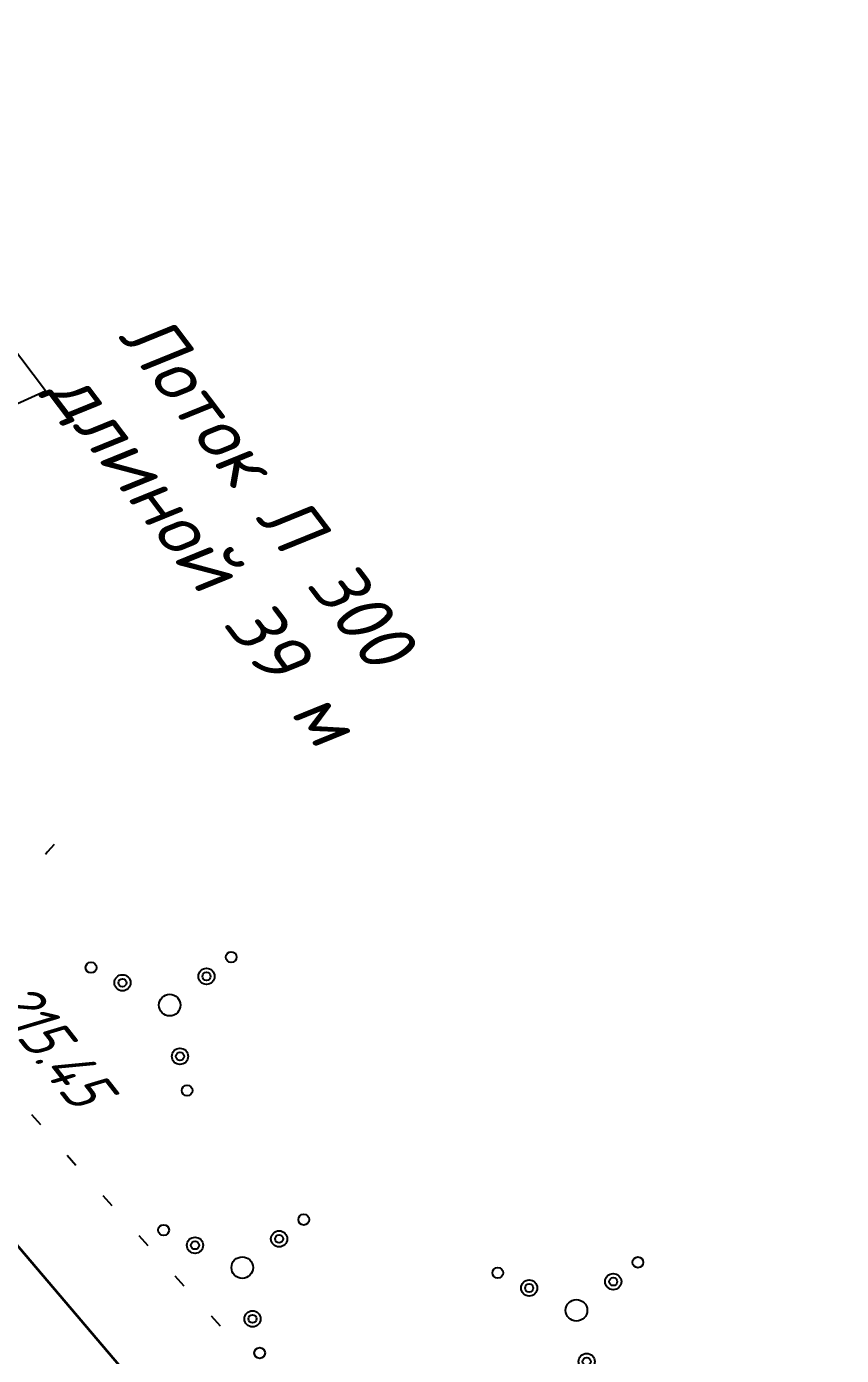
# Model space of a CAD drawing. Header units: millimetres. Extents: x -698 to 8131, y -704 to 4503.
# Drawn here: x 2635.3 to 2695.7, y 2972.9 to 3071.4 of the extents above; entities that cross this region are included whole.
import ezdxf
from ezdxf import colors
from ezdxf.entities.mleader import LeaderData, LeaderLine
from ezdxf.math import Vec2, Vec3

# ---------------------------------------------------------------- set-up
doc = ezdxf.new("R2010")
doc.units = ezdxf.units.MM
doc.linetypes.add('CONTI', pattern=[0])
doc.layers.add('10', color=1, linetype='Continuous', lineweight=35)
for name, color, linetype in [('PI_OTDEFAULT', 172, 'CONTI'), ('SIT_LDEFAULT', 7, 'CONTI'), ('ZAPSKDEFAULT', 7, 'CONTI'), ('Выноски', 250, 'Continuous')]:
    doc.layers.add(name, color=color, linetype=linetype)
doc.styles.add('eskd', font='isocpeui.ttf', dxfattribs={"width": 1.2})
doc.styles.add('ГОСТ', font='isocpeui.ttf', dxfattribs={"height": 4})

# ---------------------------------------------------------------- blocks, each defined once
blk = doc.blocks.new('BL_2010')
at = {"color": 0}
for centre, radius in [((0, 5.78), 0.4), ((0, 3.46), 0.6), ((0, 3.46), 0.3), ((0, 0), 0.8), ((-3.46, -1.74), 0.6), ((-3.46, -1.74), 0.3), ((3.46, -1.74), 0.6), ((3.46, -1.74), 0.3), ((-5.78, -2.88), 0.4), ((5.78, -2.88), 0.4)]:
    blk.add_circle(centre, radius, dxfattribs=at)

msp = doc.modelspace()

# ---------------------------------------------------------------- linework, layer by layer
at = {"layer": '10'}
msp.add_lwpolyline([(2141.803295611162, 3408.073940917063), (2216.553295611162, 3392.803940916579), (2263.273295610901, 3383.663940916914), (2327.333295610957, 3370.89394091643), (2327.943295611292, 3376.593940916616), (2354.993295611106, 3366.483940916281), (2380.913295611032, 3351.073940917063), (2408.593295611199, 3327.213940916728), (2444.313295610938, 3286.753940916765), (2473.713295611311, 3241.113940916169), (2495.673295611274, 3193.463940916728), (2512.753295610883, 3149.973940916504), (2512.753295610883, 3149.973940916504), (2597.503295610883, 3024.693940916244), (2712.633295611236, 2889.223940916504), (2781.313295610938, 2835.203940916952), (2837.993295611106, 2782.753940916765), (2867.963295611311, 2764.363940916169), (2948.253295610883, 2701.493940916989), (2981.853295610976, 2680.243940916989), (3061.583295610957, 2646.563940916355), (3212.79329561092, 2609.873940916877)], dxfattribs=at)
at = {"layer": 'SIT_LDEFAULT', "color": 7}
for p, q in [((2636.879031611074, 3010.179672916565), (2636.719031611041, 3009.989678916666)), ((2637.379031611074, 3010.739678916666), (2636.879031611074, 3010.179672916565)), ((2635.689031611071, 2990.719673916843), (2636.349031611046, 2989.969673916843)), ((2638.319031611076, 2987.709671916585), (2638.97903161105, 2986.959671916585)), ((2640.969031611041, 2984.719673916843), (2641.639031611025, 2983.979676916409)), ((2643.639031611025, 2981.749672916863), (2644.309031611067, 2981.00967491712)), ((2646.309031611067, 2978.769676916446), (2646.97903161105, 2978.029671916883)), ((2648.999031611069, 2975.799675916467), (2649.669031611053, 2975.059677916724))]:
    msp.add_line(p, q, dxfattribs=at)

# ---------------------------------------------------------------- block references
at = {"layer": 'ZAPSKDEFAULT', "color": 7, "rotation": 307.9999999999999}
for p in [(2645.929031611062, 2998.829674917418), (2651.305531611075, 2979.373207916651), (2676.066093611056, 2976.205611916404)]:
    msp.add_blockref('BL_2010', p, dxfattribs=at)

# ---------------------------------------------------------------- texts
at = {"layer": 'PI_OTDEFAULT', "color": 172, "style": 'eskd', "oblique": 10, "width": 0.8}
msp.add_text('215.45', height=3.5, rotation=307.9999999999999, dxfattribs=at).set_placement((2632.470419611074, 2999.092880916927))

# ---------------------------------------------------------------- leaders
at = {"layer": 'Выноски', "linetype": 'Continuous'}
ml = msp.add_multileader_mtext('Standard', dxfattribs=at)
ml.set_content('Лоток Л 300\\Pдлиной 39 м', color=256, style='ГОСТ')
ml.set_leader_properties()
ml.build(insert=Vec2(0, 0))
ml.multileader.update_dxf_attribs({"text_left_attachment_type": 5, "text_right_attachment_type": 5, "dogleg_length": 0, "arrow_head_size": 0.18})
ctx = ml.context
ctx.base_point, ctx.arrow_head_size, ctx.landing_gap_size, ctx.plane_origin, ctx.plane_x_axis, ctx.plane_y_axis = Vec3(2636.723841815567, 3044.356111377623), 0.18, 0, Vec3(2637.423331652759, 3020.521573132049), Vec3(0.6035559979224431, -0.7973206114053769), Vec3(0.7973206114053769, 0.6035559979224431)
ctx.left_attachment, ctx.right_attachment = 5, 5
notes = []
notes.append((ctx, [(1, (1, 1, 0), (2636.723841815567, 3044.356111377623), (0.949701170147868, -0.3131576079544777), 0, [(0, [(2592.05876404535, 3024.150707409862)], 0, [])])]))
ctx.mtext.insert, ctx.mtext.text_direction, ctx.mtext.rotation, ctx.mtext.flow_direction = Vec3(2645.235434065593, 3050.799219057109), Vec3(0.6035559979224431, -0.7973206114053769), 5.360342535383776, 5
for ctx, leaders in notes:
    for number, flags, end, landing, length, lines in leaders:
        leader = LeaderData()
        leader.index, (leader.has_last_leader_line, leader.has_dogleg_vector, leader.attachment_direction) = number, flags
        leader.last_leader_point, leader.dogleg_vector, leader.dogleg_length = Vec3(end), Vec3(landing), length
        for number, points, colour, breaks in lines:
            line = LeaderLine()
            line.index, line.vertices, line.color, line.breaks = number, Vec3.list(points), colors.encode_raw_color(colour), breaks
            leader.lines.append(line)
        ctx.leaders.append(leader)

doc.saveas('drawing.dxf')
